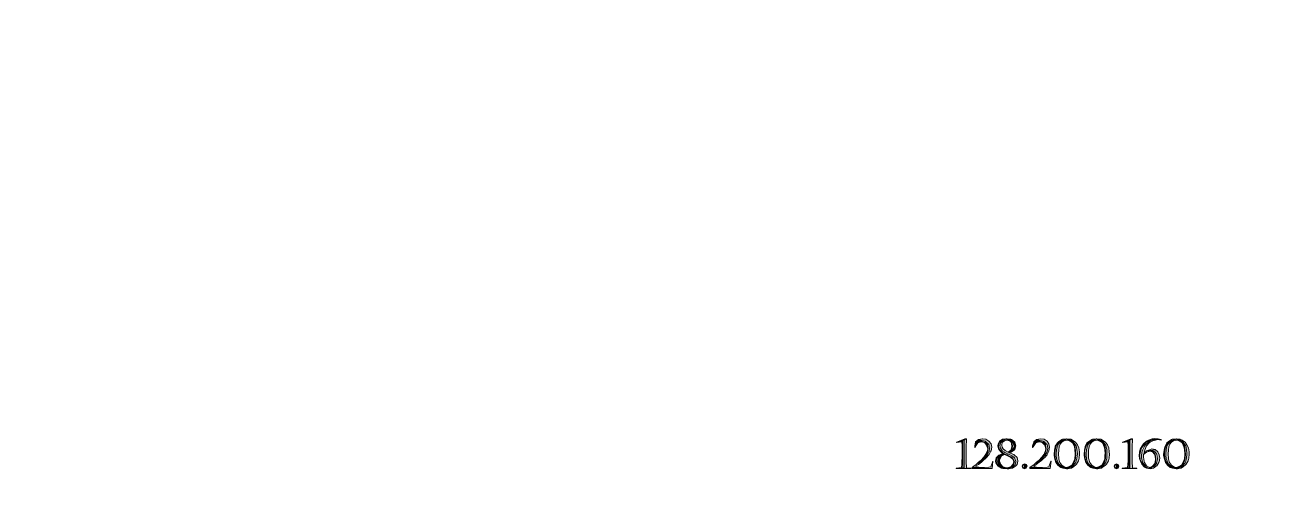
# Model space of a CAD drawing. Header units: inches. Extents: x -55000 to 163233, y -55008 to 54992.
# Drawn here: x 8183 to 11078, y -2018 to -901 of the extents above; entities that cross this region are included whole.
import ezdxf

# ---------------------------------------------------------------- set-up
doc = ezdxf.new("R2010")
doc.units = ezdxf.units.IN
doc.header["$MEASUREMENT"] = 0
doc.linetypes.add('ACAD_ISO07W100', pattern=[3, 0, -3])
doc.layers.get('0').update_dxf_attribs({"color": 20, "linetype": 'ACAD_ISO07W100'})
doc.layers.add('L10D0 Abs', color=4, linetype='Continuous')

msp = doc.modelspace()

# ---------------------------------------------------------------- hatches: boundary and pattern name
at = {"layer": 'L10D0 Abs', "transparency": 33554483}
h = msp.add_hatch(color=256, dxfattribs=at)
h.dxf.hatch_style = 1
h.paths.add_polyline_path([(10377.66171, -1865.52029), (10371.62298, -1868.10832), (10371.62298, -1932.80904), (10369.03495, -1932.80904), (10353.50678, -1933.67171), (10353.50678, -1934.53439), (10388.01383, -1934.53439), (10388.01383, -1933.67171), (10377.66171, -1932.80904), (10377.66171, -1930.22101), (10376.79904, -1920.73157), (10376.79904, -1912.10481), (10376.79904, -1899.16467), (10376.79904, -1896.57664), (10376.79904, -1887.0872), (10376.79904, -1878.46044), (10377.66171, -1872.4217)])
h = msp.add_hatch(color=256, dxfattribs=at)
h.dxf.hatch_style = 1
h.paths.add_polyline_path([(10369.03495, -1868.971), (10366.44692, -1872.4217), (10367.3096, -1881.91114), (10367.3096, -1890.5379), (10367.3096, -1902.61537), (10367.3096, -1907.79143), (10366.44692, -1917.28087), (10366.44692, -1924.18228), (10365.58424, -1931.94636), (10353.50678, -1933.67171), (10369.03495, -1932.80904)], flags=17)
h = msp.add_hatch(color=256, dxfattribs=at)
h.dxf.hatch_style = 1
h.paths.add_polyline_path([(10377.66171, -1865.52029), (10373.34833, -1865.52029), (10354.36945, -1873.28438), (10354.36945, -1874.14706), (10366.44692, -1872.4217), (10369.03495, -1868.971), (10371.62298, -1868.10832)], flags=17)
h = msp.add_hatch(color=256, dxfattribs=at)
h.dxf.hatch_style = 1
h.paths.add_polyline_path([(10411.30608, -1870.69635), (10411.30608, -1872.4217), (10419.07017, -1874.14706), (10424.24623, -1880.18579), (10426.83425, -1888.81255), (10425.97158, -1892.26326), (10422.52087, -1900.89002), (10417.34482, -1907.79143), (10411.30608, -1914.69284), (10405.26735, -1919.86889), (10400.09129, -1925.04495), (10394.91524, -1928.49566), (10390.60185, -1931.94636), (10419.07017, -1931.94636), (10411.30608, -1931.94636), (10406.13003, -1931.08369), (10401.81664, -1930.22101), (10398.36594, -1929.35833), (10405.26735, -1925.04495), (10406.13003, -1921.59425), (10405.26735, -1921.59425), (10412.16876, -1915.55551), (10418.20749, -1909.51678), (10420.79552, -1906.06608), (10425.97158, -1898.30199), (10425.97158, -1896.57664), (10427.69693, -1888.81255), (10427.69693, -1887.94988), (10425.97158, -1879.32311), (10419.93284, -1873.28438)])
h = msp.add_hatch(color=256, dxfattribs=at)
h.dxf.hatch_style = 1
h.paths.add_polyline_path([(10405.26735, -1867.24565), (10398.36594, -1872.4217), (10398.36594, -1873.28438), (10396.64059, -1881.91114), (10398.36594, -1878.46044), (10399.22862, -1876.73509), (10405.26735, -1870.69635), (10413.03143, -1868.971)])
h = msp.add_hatch(color=256, dxfattribs=at)
h.dxf.hatch_style = 1
h.paths.add_polyline_path([(10411.30608, -1870.69635), (10403.542, -1873.28438), (10398.36594, -1878.46044), (10396.64059, -1881.91114), (10396.64059, -1883.63649), (10396.64059, -1885.36185), (10397.50326, -1885.36185), (10397.50326, -1883.63649), (10401.81664, -1876.73509), (10403.542, -1875.00973), (10411.30608, -1872.4217)], flags=17)
h = msp.add_hatch(color=256, dxfattribs=at)
h.dxf.hatch_style = 1
h.paths.add_polyline_path([(10414.75679, -1865.52029), (10413.89411, -1865.52029), (10405.26735, -1867.24565), (10413.03143, -1868.971), (10421.6582, -1870.69635), (10421.6582, -1871.55903), (10428.55961, -1877.59776), (10429.42228, -1878.46044), (10431.14763, -1887.0872), (10430.28496, -1894.85129), (10429.42228, -1895.71396), (10425.1089, -1903.47805), (10424.24623, -1905.2034), (10417.34482, -1912.10481), (10413.03143, -1915.55551), (10406.13003, -1921.59425), (10405.26735, -1925.04495), (10412.16876, -1919.86889), (10415.61946, -1916.41819), (10422.52087, -1910.37946), (10423.38355, -1909.51678), (10429.42228, -1902.61537), (10430.28496, -1901.75269), (10433.73566, -1893.98861), (10434.59834, -1893.12593), (10436.32369, -1884.49917), (10434.59834, -1876.73509), (10429.42228, -1870.69635), (10422.52087, -1866.38297)])
h = msp.add_hatch(color=256, dxfattribs=at)
h.dxf.hatch_style = 1
h.paths.add_polyline_path([(10469.96806, -1865.52029), (10461.3413, -1866.38297), (10454.43989, -1870.69635), (10450.98919, -1876.73509), (10450.12651, -1882.77382), (10451.85186, -1888.81255), (10456.16524, -1894.85129), (10462.20398, -1900.02734), (10460.47863, -1900.02734), (10463.06665, -1900.89002), (10465.65468, -1901.75269), (10472.55609, -1905.2034), (10480.32018, -1908.6541), (10485.49623, -1912.96749), (10487.22159, -1919.00622), (10485.49623, -1925.04495), (10480.32018, -1930.22101), (10471.69342, -1932.80904), (10477.73215, -1932.80904), (10484.63356, -1928.49566), (10486.35891, -1927.63298), (10488.94694, -1919.00622), (10488.94694, -1918.14354), (10485.49623, -1910.37946), (10480.32018, -1906.92875), (10472.55609, -1903.47805), (10471.69342, -1902.61537), (10463.92933, -1899.16467), (10457.02792, -1893.98861), (10453.57722, -1888.81255), (10451.85186, -1882.77382), (10451.85186, -1881.91114), (10454.43989, -1873.28438), (10461.3413, -1868.10832), (10469.10539, -1866.38297)])
h = msp.add_hatch(color=256, dxfattribs=at)
h.dxf.hatch_style = 1
h.paths.add_polyline_path([(10469.10539, -1866.38297), (10461.3413, -1869.83368), (10456.16524, -1875.00973), (10455.30257, -1881.91114), (10456.16524, -1887.0872), (10460.47863, -1893.12593), (10465.65468, -1896.57664), (10466.51736, -1897.43931), (10474.28144, -1900.89002), (10475.14412, -1900.89002), (10482.90821, -1905.2034), (10488.08426, -1908.6541), (10488.94694, -1909.51678), (10492.39764, -1918.14354), (10490.67229, -1925.04495), (10484.63356, -1931.08369), (10483.77088, -1931.94636), (10475.14412, -1933.67171), (10466.51736, -1933.67171), (10462.20398, -1934.53439), (10471.69342, -1935.39707), (10476.0068, -1935.39707), (10484.63356, -1933.67171), (10491.53497, -1929.35833), (10494.98567, -1925.04495), (10496.71103, -1917.28087), (10496.71103, -1916.41819), (10494.98567, -1908.6541), (10488.08426, -1902.61537), (10487.22159, -1901.75269), (10477.73215, -1898.30199), (10477.73215, -1897.43931), (10476.0068, -1897.43931), (10476.0068, -1896.57664), (10474.28144, -1896.57664), (10467.38003, -1892.26326), (10463.06665, -1888.81255), (10460.47863, -1884.49917), (10459.61595, -1880.18579), (10460.47863, -1874.14706), (10465.65468, -1869.83368), (10471.69342, -1868.10832), (10473.41877, -1867.24565), (10473.41877, -1866.38297)])
h = msp.add_hatch(color=256, dxfattribs=at)
h.dxf.hatch_style = 1
h.paths.add_polyline_path([(10471.69342, -1865.52029), (10469.96806, -1865.52029), (10469.10539, -1866.38297), (10473.41877, -1866.38297), (10476.86947, -1867.24565), (10483.77088, -1871.55903), (10485.49623, -1874.14706), (10488.08426, -1882.77382), (10487.22159, -1885.36185), (10483.77088, -1892.26326), (10476.0068, -1897.43931), (10477.73215, -1897.43931), (10481.18285, -1896.57664), (10488.08426, -1891.40058), (10489.80962, -1890.5379), (10492.39764, -1881.91114), (10489.80962, -1873.28438), (10488.94694, -1872.4217), (10482.04553, -1867.24565), (10480.32018, -1866.38297)])
h = msp.add_hatch(color=256, dxfattribs=at)
h.dxf.hatch_style = 1
h.paths.add_polyline_path([(10473.41877, -1867.24565), (10471.69342, -1868.10832), (10472.55609, -1868.10832), (10479.4575, -1871.55903), (10481.18285, -1873.28438), (10482.90821, -1882.77382), (10482.90821, -1883.63649), (10480.32018, -1891.40058), (10474.28144, -1896.57664), (10476.0068, -1896.57664), (10481.18285, -1893.12593), (10483.77088, -1887.94988), (10484.63356, -1882.77382), (10484.63356, -1881.04847), (10482.04553, -1872.4217), (10481.18285, -1871.55903)], flags=17)
h = msp.add_hatch(color=256, dxfattribs=at)
h.dxf.hatch_style = 1
h.paths.add_polyline_path([(10546.74624, -1870.69635), (10546.74624, -1872.4217), (10553.64765, -1874.14706), (10559.68639, -1880.18579), (10562.27442, -1888.81255), (10561.41174, -1892.26326), (10557.96103, -1900.89002), (10552.78498, -1907.79143), (10546.74624, -1914.69284), (10540.70751, -1919.86889), (10534.66878, -1925.04495), (10530.3554, -1928.49566), (10525.17934, -1931.94636), (10554.51033, -1931.94636), (10546.74624, -1931.94636), (10540.70751, -1931.08369), (10536.39413, -1930.22101), (10533.8061, -1929.35833), (10539.84483, -1925.04495), (10541.57019, -1921.59425), (10540.70751, -1921.59425), (10547.60892, -1915.55551), (10553.64765, -1909.51678), (10556.23568, -1906.06608), (10560.54906, -1898.30199), (10561.41174, -1896.57664), (10563.13709, -1888.81255), (10563.13709, -1887.94988), (10561.41174, -1879.32311), (10555.37301, -1873.28438)])
h = msp.add_hatch(color=256, dxfattribs=at)
h.dxf.hatch_style = 1
h.paths.add_polyline_path([(10540.70751, -1867.24565), (10533.8061, -1872.4217), (10533.8061, -1873.28438), (10531.21807, -1881.91114), (10533.8061, -1878.46044), (10534.66878, -1876.73509), (10539.84483, -1870.69635), (10548.4716, -1868.971)])
h = msp.add_hatch(color=256, dxfattribs=at)
h.dxf.hatch_style = 1
h.paths.add_polyline_path([(10546.74624, -1870.69635), (10538.98216, -1873.28438), (10533.8061, -1878.46044), (10531.21807, -1881.91114), (10531.21807, -1883.63649), (10531.21807, -1885.36185), (10532.08075, -1885.36185), (10532.94342, -1883.63649), (10537.25681, -1876.73509), (10538.98216, -1875.00973), (10546.74624, -1872.4217)], flags=17)
h = msp.add_hatch(color=256, dxfattribs=at)
h.dxf.hatch_style = 1
h.paths.add_polyline_path([(10549.33427, -1865.52029), (10540.70751, -1867.24565), (10548.4716, -1868.971), (10556.23568, -1870.69635), (10557.09836, -1871.55903), (10563.99977, -1877.59776), (10564.86244, -1878.46044), (10566.5878, -1887.0872), (10564.86244, -1894.85129), (10564.86244, -1895.71396), (10560.54906, -1903.47805), (10558.82371, -1905.2034), (10552.78498, -1912.10481), (10548.4716, -1915.55551), (10541.57019, -1921.59425), (10539.84483, -1925.04495), (10546.74624, -1919.86889), (10551.05962, -1916.41819), (10557.09836, -1910.37946), (10558.82371, -1909.51678), (10564.86244, -1902.61537), (10564.86244, -1901.75269), (10569.17582, -1893.98861), (10569.17582, -1893.12593), (10570.90118, -1884.49917), (10569.17582, -1876.73509), (10564.86244, -1870.69635), (10557.96103, -1866.38297)])
h = msp.add_hatch(color=256, dxfattribs=at)
h.dxf.hatch_style = 1
h.paths.add_polyline_path([(10610.58428, -1865.52029), (10601.09484, -1866.38297), (10599.36949, -1867.24565), (10591.60541, -1872.4217), (10589.01738, -1875.00973), (10583.84132, -1882.77382), (10583.84132, -1883.63649), (10582.11597, -1891.40058), (10581.25329, -1900.89002), (10581.25329, -1904.34072), (10582.97864, -1912.96749), (10585.56667, -1920.73157), (10589.88005, -1926.7703), (10596.78146, -1931.94636), (10601.95752, -1933.67171), (10610.58428, -1935.39707), (10613.17231, -1935.39707), (10608.85893, -1934.53439), (10602.8202, -1932.80904), (10595.05611, -1929.35833), (10590.74273, -1925.04495), (10586.42935, -1917.28087), (10583.84132, -1910.37946), (10582.97864, -1900.89002), (10583.84132, -1891.40058), (10585.56667, -1883.63649), (10587.29202, -1880.18579), (10592.46808, -1873.28438), (10593.33076, -1872.4217), (10601.09484, -1868.10832), (10608.85893, -1866.38297)])
h = msp.add_hatch(color=256, dxfattribs=at)
h.dxf.hatch_style = 1
h.paths.add_polyline_path([(10611.44696, -1865.52029), (10610.58428, -1865.52029), (10608.85893, -1866.38297), (10608.85893, -1867.24565), (10607.13358, -1867.24565), (10599.36949, -1870.69635), (10592.46808, -1875.87241), (10589.01738, -1881.91114), (10587.29202, -1890.5379), (10586.42935, -1900.89002), (10586.42935, -1903.47805), (10587.29202, -1912.10481), (10588.1547, -1913.83016), (10591.60541, -1922.45692), (10591.60541, -1923.3196), (10598.50682, -1929.35833), (10600.23217, -1930.22101), (10608.85893, -1933.67171), (10608.85893, -1934.53439), (10613.17231, -1933.67171), (10613.17231, -1932.80904), (10616.62301, -1931.94636), (10610.58428, -1931.94636), (10607.13358, -1931.94636), (10599.36949, -1926.7703), (10595.05611, -1920.73157), (10592.46808, -1912.96749), (10592.46808, -1910.37946), (10591.60541, -1900.89002), (10591.60541, -1900.02734), (10592.46808, -1891.40058), (10593.33076, -1883.63649), (10595.91879, -1877.59776), (10599.36949, -1873.28438), (10602.8202, -1870.69635), (10610.58428, -1868.10832), (10613.17231, -1867.24565), (10613.17231, -1866.38297), (10620.07372, -1866.38297)])
h = msp.add_hatch(color=256, dxfattribs=at)
h.dxf.hatch_style = 1
h.paths.add_polyline_path([(10620.07372, -1866.38297), (10613.17231, -1866.38297), (10616.62301, -1867.24565), (10624.3871, -1870.69635), (10626.97513, -1873.28438), (10632.15119, -1881.04847), (10633.01386, -1881.91114), (10634.73921, -1890.5379), (10635.60189, -1900.02734), (10635.60189, -1900.89002), (10634.73921, -1909.51678), (10634.73921, -1910.37946), (10632.15119, -1919.86889), (10631.28851, -1921.59425), (10625.24978, -1928.49566), (10621.79907, -1931.08369), (10613.17231, -1933.67171), (10608.85893, -1934.53439), (10613.17231, -1935.39707), (10621.79907, -1933.67171), (10624.3871, -1931.94636), (10631.28851, -1926.7703), (10633.87654, -1924.18228), (10638.18992, -1916.41819), (10639.91527, -1910.37946), (10640.77795, -1900.89002), (10640.77795, -1895.71396), (10639.0526, -1886.22452), (10635.60189, -1879.32311), (10631.28851, -1873.28438), (10624.3871, -1868.10832)])
h = msp.add_hatch(color=256, dxfattribs=at)
h.dxf.hatch_style = 1
h.paths.add_polyline_path([(10613.17231, -1867.24565), (10610.58428, -1868.10832), (10614.89766, -1868.971), (10621.79907, -1873.28438), (10624.3871, -1875.00973), (10628.70048, -1883.63649), (10629.56316, -1890.5379), (10630.42583, -1900.02734), (10630.42583, -1902.61537), (10629.56316, -1911.24213), (10629.56316, -1912.10481), (10626.97513, -1919.86889), (10622.66175, -1926.7703), (10619.21104, -1929.35833), (10610.58428, -1931.94636), (10616.62301, -1931.94636), (10623.52442, -1927.63298), (10626.11245, -1925.04495), (10629.56316, -1917.28087), (10631.28851, -1910.37946), (10632.15119, -1900.89002), (10631.28851, -1893.98861), (10630.42583, -1885.36185), (10629.56316, -1881.04847), (10624.3871, -1874.14706), (10621.79907, -1870.69635)], flags=17)
h = msp.add_hatch(color=256, dxfattribs=at)
h.dxf.hatch_style = 1
h.paths.add_polyline_path([(10679.59838, -1865.52029), (10670.97161, -1866.38297), (10669.24626, -1867.24565), (10661.48218, -1872.4217), (10658.03147, -1875.00973), (10653.71809, -1882.77382), (10653.71809, -1883.63649), (10651.99274, -1891.40058), (10651.13006, -1900.89002), (10651.13006, -1904.34072), (10652.85541, -1912.96749), (10655.44344, -1920.73157), (10659.75682, -1926.7703), (10666.65823, -1931.94636), (10671.83429, -1933.67171), (10680.46105, -1935.39707), (10683.04908, -1935.39707), (10678.7357, -1934.53439), (10672.69697, -1932.80904), (10664.93288, -1929.35833), (10660.6195, -1925.04495), (10655.44344, -1917.28087), (10653.71809, -1910.37946), (10652.85541, -1900.89002), (10652.85541, -1891.40058), (10655.44344, -1883.63649), (10657.1688, -1880.18579), (10662.34485, -1873.28438), (10663.20753, -1872.4217), (10670.97161, -1868.10832), (10677.87302, -1866.38297)])
h = msp.add_hatch(color=256, dxfattribs=at)
h.dxf.hatch_style = 1
h.paths.add_polyline_path([(10681.32373, -1865.52029), (10679.59838, -1865.52029), (10677.87302, -1866.38297), (10677.87302, -1867.24565), (10677.01035, -1867.24565), (10669.24626, -1870.69635), (10662.34485, -1875.87241), (10658.89415, -1881.91114), (10657.1688, -1890.5379), (10656.30612, -1900.89002), (10656.30612, -1903.47805), (10657.1688, -1912.10481), (10657.1688, -1913.83016), (10660.6195, -1922.45692), (10661.48218, -1923.3196), (10667.52091, -1929.35833), (10670.10894, -1930.22101), (10678.7357, -1933.67171), (10678.7357, -1934.53439), (10683.04908, -1933.67171), (10683.04908, -1932.80904), (10685.63711, -1931.94636), (10680.46105, -1931.94636), (10677.01035, -1931.94636), (10669.24626, -1926.7703), (10664.93288, -1920.73157), (10662.34485, -1912.96749), (10661.48218, -1910.37946), (10661.48218, -1900.89002), (10661.48218, -1900.02734), (10661.48218, -1891.40058), (10663.20753, -1883.63649), (10665.79556, -1877.59776), (10669.24626, -1873.28438), (10672.69697, -1870.69635), (10680.46105, -1868.10832), (10683.04908, -1867.24565), (10683.04908, -1866.38297), (10689.95049, -1866.38297)])
h = msp.add_hatch(color=256, dxfattribs=at)
h.dxf.hatch_style = 1
h.paths.add_polyline_path([(10689.95049, -1866.38297), (10683.04908, -1866.38297), (10685.63711, -1867.24565), (10694.26387, -1870.69635), (10696.8519, -1873.28438), (10702.02796, -1881.04847), (10702.02796, -1881.91114), (10704.61599, -1890.5379), (10704.61599, -1900.02734), (10704.61599, -1900.89002), (10704.61599, -1909.51678), (10704.61599, -1910.37946), (10702.02796, -1919.86889), (10701.16528, -1921.59425), (10695.12655, -1928.49566), (10691.67584, -1931.08369), (10683.04908, -1933.67171), (10678.7357, -1934.53439), (10683.04908, -1935.39707), (10691.67584, -1933.67171), (10693.4012, -1931.94636), (10701.16528, -1926.7703), (10703.75331, -1924.18228), (10708.06669, -1916.41819), (10709.79204, -1910.37946), (10710.65472, -1900.89002), (10709.79204, -1895.71396), (10708.92937, -1886.22452), (10705.47866, -1879.32311), (10701.16528, -1873.28438), (10694.26387, -1868.10832)])
h = msp.add_hatch(color=256, dxfattribs=at)
h.dxf.hatch_style = 1
h.paths.add_polyline_path([(10683.04908, -1867.24565), (10680.46105, -1868.10832), (10683.91176, -1868.971), (10691.67584, -1873.28438), (10694.26387, -1875.00973), (10697.71458, -1883.63649), (10699.43993, -1890.5379), (10700.30261, -1900.02734), (10699.43993, -1902.61537), (10699.43993, -1911.24213), (10699.43993, -1912.10481), (10696.8519, -1919.86889), (10692.53852, -1926.7703), (10689.08781, -1929.35833), (10680.46105, -1931.94636), (10685.63711, -1931.94636), (10693.4012, -1927.63298), (10695.12655, -1925.04495), (10699.43993, -1917.28087), (10701.16528, -1910.37946), (10701.16528, -1900.89002), (10701.16528, -1893.98861), (10700.30261, -1885.36185), (10698.57725, -1881.04847), (10694.26387, -1874.14706), (10690.81317, -1870.69635)], flags=17)
h = msp.add_hatch(color=256, dxfattribs=at)
h.dxf.hatch_style = 1
h.paths.add_polyline_path([(10764.14064, -1865.52029), (10758.10191, -1868.10832), (10758.10191, -1932.80904), (10755.51388, -1932.80904), (10739.98571, -1933.67171), (10739.98571, -1934.53439), (10774.49276, -1934.53439), (10774.49276, -1933.67171), (10764.14064, -1932.80904), (10764.14064, -1930.22101), (10763.27797, -1920.73157), (10763.27797, -1912.10481), (10763.27797, -1899.16467), (10763.27797, -1896.57664), (10763.27797, -1887.0872), (10763.27797, -1878.46044), (10764.14064, -1872.4217)])
h = msp.add_hatch(color=256, dxfattribs=at)
h.dxf.hatch_style = 1
h.paths.add_polyline_path([(10755.51388, -1868.971), (10752.92585, -1872.4217), (10753.78853, -1881.91114), (10753.78853, -1890.5379), (10753.78853, -1902.61537), (10753.78853, -1907.79143), (10753.78853, -1917.28087), (10752.92585, -1924.18228), (10752.06318, -1931.94636), (10739.98571, -1933.67171), (10755.51388, -1932.80904)], flags=17)
h = msp.add_hatch(color=256, dxfattribs=at)
h.dxf.hatch_style = 1
h.paths.add_polyline_path([(10764.14064, -1865.52029), (10759.82726, -1865.52029), (10740.84839, -1873.28438), (10740.84839, -1874.14706), (10752.92585, -1872.4217), (10755.51388, -1868.971), (10758.10191, -1868.10832)], flags=17)
h = msp.add_hatch(color=256, dxfattribs=at)
h.dxf.hatch_style = 1
h.paths.add_polyline_path([(10808.9998, -1888.81255), (10807.27445, -1889.67523), (10798.64769, -1892.26326), (10796.92234, -1893.12593), (10790.8836, -1900.02734), (10790.02093, -1901.75269), (10796.92234, -1896.57664), (10804.68642, -1893.98861), (10799.51037, -1893.98861), (10802.96107, -1892.26326), (10807.27445, -1892.26326), (10816.76389, -1890.5379)], flags=16)
h.paths.add_polyline_path([(10804.68642, -1893.12593), (10799.51037, -1893.98861), (10804.68642, -1893.98861), (10810.72516, -1895.71396), (10815.03854, -1900.89002), (10815.90121, -1902.61537), (10817.62657, -1911.24213), (10817.62657, -1913.83016), (10815.90121, -1922.45692), (10810.72516, -1929.35833), (10804.68642, -1931.94636), (10807.27445, -1932.80904), (10812.45051, -1929.35833), (10816.76389, -1922.45692), (10817.62657, -1920.73157), (10818.48924, -1912.10481), (10818.48924, -1910.37946), (10816.76389, -1901.75269), (10812.45051, -1894.85129)], flags=16)
h.paths.add_polyline_path([(10815.90121, -1864.65762), (10809.86248, -1865.52029), (10801.23572, -1868.10832), (10796.92234, -1870.69635), (10790.02093, -1876.73509), (10786.57022, -1881.91114), (10782.25684, -1889.67523), (10780.53149, -1896.57664), (10779.66881, -1905.2034), (10780.53149, -1911.24213), (10783.11952, -1919.86889), (10785.70755, -1924.18228), (10791.74628, -1931.08369), (10796.92234, -1933.67171), (10805.5491, -1935.39707), (10802.0984, -1933.67171), (10799.51037, -1933.67171), (10791.74628, -1929.35833), (10789.15825, -1926.7703), (10783.9822, -1919.00622), (10782.25684, -1913.83016), (10781.39417, -1904.34072), (10782.25684, -1898.30199), (10783.9822, -1889.67523), (10786.57022, -1884.49917), (10791.74628, -1877.59776), (10796.05966, -1873.28438), (10803.82375, -1868.971), (10808.13713, -1867.24565), (10816.76389, -1865.52029), (10823.6653, -1865.52029)])
h = msp.add_hatch(color=256, dxfattribs=at)
h.dxf.hatch_style = 1
h.paths.add_polyline_path([(10808.9998, -1888.81255), (10807.27445, -1889.67523), (10798.64769, -1892.26326), (10796.92234, -1893.12593), (10790.8836, -1900.02734), (10790.02093, -1901.75269), (10796.92234, -1896.57664), (10804.68642, -1893.98861), (10799.51037, -1893.98861), (10802.96107, -1892.26326), (10807.27445, -1892.26326), (10816.76389, -1890.5379)], flags=16)
h.paths.add_polyline_path([(10813.31319, -1867.24565), (10804.68642, -1870.69635), (10800.37304, -1873.28438), (10794.33431, -1879.32311), (10791.74628, -1882.77382), (10787.4329, -1891.40058), (10785.70755, -1896.57664), (10784.84487, -1905.2034), (10784.84487, -1910.37946), (10787.4329, -1919.00622), (10788.29558, -1921.59425), (10793.47163, -1928.49566), (10794.33431, -1930.22101), (10802.0984, -1933.67171), (10807.27445, -1932.80904), (10804.68642, -1931.94636), (10797.78501, -1929.35833), (10796.92234, -1928.49566), (10791.74628, -1920.73157), (10790.8836, -1917.28087), (10790.02093, -1907.79143), (10790.02093, -1901.75269), (10790.8836, -1900.02734), (10791.74628, -1893.98861), (10795.19699, -1885.36185), (10796.92234, -1881.91114), (10802.96107, -1875.00973), (10805.5491, -1873.28438), (10813.31319, -1868.971), (10814.17586, -1868.971), (10822.80262, -1867.24565)], flags=17)
h.paths.add_polyline_path([(10804.68642, -1893.12593), (10799.51037, -1893.98861), (10804.68642, -1893.98861), (10810.72516, -1895.71396), (10815.03854, -1900.89002), (10815.90121, -1902.61537), (10817.62657, -1911.24213), (10817.62657, -1913.83016), (10815.90121, -1922.45692), (10810.72516, -1929.35833), (10804.68642, -1931.94636), (10807.27445, -1932.80904), (10812.45051, -1929.35833), (10816.76389, -1922.45692), (10817.62657, -1920.73157), (10818.48924, -1912.10481), (10818.48924, -1910.37946), (10816.76389, -1901.75269), (10812.45051, -1894.85129)], flags=16)
h = msp.add_hatch(color=256, dxfattribs=at)
h.dxf.hatch_style = 1
h.paths.add_polyline_path([(10823.6653, -1865.52029), (10816.76389, -1865.52029), (10816.76389, -1866.38297), (10813.31319, -1867.24565), (10822.80262, -1867.24565), (10830.56671, -1868.10832), (10830.56671, -1867.24565)])
h = msp.add_hatch(color=256, dxfattribs=at)
h.dxf.hatch_style = 1
h.paths.add_polyline_path([(10865.93643, -1865.52029), (10856.44699, -1866.38297), (10854.72164, -1867.24565), (10846.95756, -1872.4217), (10844.36953, -1875.00973), (10840.05615, -1882.77382), (10839.19347, -1883.63649), (10837.46812, -1891.40058), (10836.60544, -1900.89002), (10836.60544, -1904.34072), (10838.33079, -1912.96749), (10840.91882, -1920.73157), (10845.2322, -1926.7703), (10852.13361, -1931.94636), (10857.30967, -1933.67171), (10865.93643, -1935.39707), (10868.52446, -1935.39707), (10864.21108, -1934.53439), (10858.17235, -1932.80904), (10850.40826, -1929.35833), (10846.09488, -1925.04495), (10841.7815, -1917.28087), (10839.19347, -1910.37946), (10838.33079, -1900.89002), (10839.19347, -1891.40058), (10840.91882, -1883.63649), (10842.64418, -1880.18579), (10847.82023, -1873.28438), (10848.68291, -1872.4217), (10856.44699, -1868.10832), (10864.21108, -1866.38297)])
h = msp.add_hatch(color=256, dxfattribs=at)
h.dxf.hatch_style = 1
h.paths.add_polyline_path([(10866.79911, -1865.52029), (10865.93643, -1865.52029), (10864.21108, -1866.38297), (10864.21108, -1867.24565), (10862.48573, -1867.24565), (10854.72164, -1870.69635), (10847.82023, -1875.87241), (10844.36953, -1881.91114), (10842.64418, -1890.5379), (10841.7815, -1900.89002), (10841.7815, -1903.47805), (10842.64418, -1912.10481), (10843.50685, -1913.83016), (10846.95756, -1922.45692), (10846.95756, -1923.3196), (10853.85897, -1929.35833), (10855.58432, -1930.22101), (10864.21108, -1933.67171), (10864.21108, -1934.53439), (10868.52446, -1933.67171), (10868.52446, -1932.80904), (10871.97517, -1931.94636), (10865.93643, -1931.94636), (10862.48573, -1931.94636), (10854.72164, -1926.7703), (10850.40826, -1920.73157), (10847.82023, -1912.96749), (10847.82023, -1910.37946), (10846.95756, -1900.89002), (10846.95756, -1900.02734), (10847.82023, -1891.40058), (10848.68291, -1883.63649), (10851.27094, -1877.59776), (10854.72164, -1873.28438), (10858.17235, -1870.69635), (10865.93643, -1868.10832), (10868.52446, -1867.24565), (10868.52446, -1866.38297), (10875.42587, -1866.38297)])
h = msp.add_hatch(color=256, dxfattribs=at)
h.dxf.hatch_style = 1
h.paths.add_polyline_path([(10875.42587, -1866.38297), (10868.52446, -1866.38297), (10871.97517, -1867.24565), (10879.73925, -1870.69635), (10882.32728, -1873.28438), (10887.50334, -1881.04847), (10888.36601, -1881.91114), (10890.09137, -1890.5379), (10890.95404, -1900.02734), (10890.95404, -1900.89002), (10890.09137, -1909.51678), (10890.09137, -1910.37946), (10887.50334, -1919.86889), (10886.64066, -1921.59425), (10880.60193, -1928.49566), (10877.15122, -1931.08369), (10868.52446, -1933.67171), (10864.21108, -1934.53439), (10868.52446, -1935.39707), (10877.15122, -1933.67171), (10879.73925, -1931.94636), (10886.64066, -1926.7703), (10889.22869, -1924.18228), (10893.54207, -1916.41819), (10895.26742, -1910.37946), (10896.1301, -1900.89002), (10896.1301, -1895.71396), (10894.40475, -1886.22452), (10890.95404, -1879.32311), (10886.64066, -1873.28438), (10879.73925, -1868.10832)])
h = msp.add_hatch(color=256, dxfattribs=at)
h.dxf.hatch_style = 1
h.paths.add_polyline_path([(10868.52446, -1867.24565), (10865.93643, -1868.10832), (10870.24981, -1868.971), (10877.15122, -1873.28438), (10879.73925, -1875.00973), (10884.05263, -1883.63649), (10884.91531, -1890.5379), (10885.77799, -1900.02734), (10885.77799, -1902.61537), (10884.91531, -1911.24213), (10884.91531, -1912.10481), (10882.32728, -1919.86889), (10878.0139, -1926.7703), (10874.56319, -1929.35833), (10865.93643, -1931.94636), (10871.97517, -1931.94636), (10878.87658, -1927.63298), (10881.4646, -1925.04495), (10884.91531, -1917.28087), (10886.64066, -1910.37946), (10887.50334, -1900.89002), (10886.64066, -1893.98861), (10885.77799, -1885.36185), (10884.91531, -1881.04847), (10879.73925, -1874.14706), (10877.15122, -1870.69635)], flags=17)
h = msp.add_hatch(color=256, dxfattribs=at)
h.dxf.hatch_style = 1
h.paths.add_polyline_path([(10460.47863, -1900.02734), (10452.71454, -1903.47805), (10446.67581, -1909.51678), (10444.95045, -1917.28087), (10445.81313, -1921.59425), (10450.12651, -1928.49566), (10450.98919, -1929.35833), (10458.75327, -1933.67171), (10462.20398, -1934.53439), (10466.51736, -1933.67171), (10464.79201, -1933.67171), (10456.16524, -1931.08369), (10455.30257, -1931.08369), (10449.26383, -1925.04495), (10446.67581, -1917.28087), (10448.40116, -1909.51678), (10454.43989, -1903.47805), (10463.06665, -1900.89002)])
h = msp.add_hatch(color=256, dxfattribs=at)
h.dxf.hatch_style = 1
h.paths.add_polyline_path([(10463.06665, -1900.89002), (10459.61595, -1901.75269), (10452.71454, -1907.79143), (10451.85186, -1908.6541), (10449.26383, -1917.28087), (10451.85186, -1924.18228), (10457.02792, -1930.22101), (10457.8906, -1931.08369), (10466.51736, -1933.67171), (10475.14412, -1933.67171), (10477.73215, -1932.80904), (10471.69342, -1932.80904), (10470.83074, -1932.80904), (10462.20398, -1930.22101), (10457.02792, -1925.04495), (10454.43989, -1917.28087), (10454.43989, -1914.69284), (10457.8906, -1906.92875), (10457.8906, -1906.06608), (10465.65468, -1901.75269)])
h = msp.add_hatch(color=256, dxfattribs=at)
h.dxf.hatch_style = 1
h.paths.add_polyline_path([(10816.76389, -1890.5379), (10807.27445, -1892.26326), (10815.03854, -1893.98861), (10820.21459, -1900.02734), (10821.07727, -1901.75269), (10821.93995, -1911.24213), (10821.93995, -1912.96749), (10820.21459, -1921.59425), (10820.21459, -1922.45692), (10815.03854, -1929.35833), (10807.27445, -1932.80904), (10802.0984, -1933.67171), (10805.5491, -1935.39707), (10813.31319, -1933.67171), (10820.21459, -1928.49566), (10821.07727, -1928.49566), (10825.39065, -1920.73157), (10826.25333, -1919.00622), (10827.97868, -1910.37946), (10826.25333, -1902.61537), (10822.80262, -1895.71396)])
h.paths.add_polyline_path([(10808.9998, -1888.81255), (10807.27445, -1889.67523), (10798.64769, -1892.26326), (10796.92234, -1893.12593), (10790.8836, -1900.02734), (10790.02093, -1901.75269), (10796.92234, -1896.57664), (10804.68642, -1893.98861), (10799.51037, -1893.98861), (10802.96107, -1892.26326), (10807.27445, -1892.26326), (10816.76389, -1890.5379)], flags=16)
h.paths.add_polyline_path([(10804.68642, -1893.12593), (10799.51037, -1893.98861), (10804.68642, -1893.98861), (10810.72516, -1895.71396), (10815.03854, -1900.89002), (10815.90121, -1902.61537), (10817.62657, -1911.24213), (10817.62657, -1913.83016), (10815.90121, -1922.45692), (10810.72516, -1929.35833), (10804.68642, -1931.94636), (10807.27445, -1932.80904), (10812.45051, -1929.35833), (10816.76389, -1922.45692), (10817.62657, -1920.73157), (10818.48924, -1912.10481), (10818.48924, -1910.37946), (10816.76389, -1901.75269), (10812.45051, -1894.85129)], flags=16)
h = msp.add_hatch(color=256, dxfattribs=at)
h.dxf.hatch_style = 1
h.paths.add_polyline_path([(10438.91172, -1917.28087), (10433.73566, -1930.22101), (10429.42228, -1931.08369), (10419.07017, -1931.94636), (10390.60185, -1931.94636), (10390.60185, -1934.53439), (10437.18637, -1934.53439)])
h = msp.add_hatch(color=256, dxfattribs=at)
h.dxf.hatch_style = 1
h.paths.add_polyline_path([(10513.10187, -1923.3196), (10508.78849, -1925.04495), (10507.06314, -1929.35833), (10508.78849, -1933.67171), (10512.2392, -1935.39707), (10512.2392, -1933.67171), (10509.65117, -1931.94636), (10508.78849, -1929.35833), (10509.65117, -1926.7703), (10512.2392, -1925.04495)])
h = msp.add_hatch(color=256, dxfattribs=at)
h.dxf.hatch_style = 1
h.paths.add_polyline_path([(10513.10187, -1923.3196), (10512.2392, -1925.04495), (10512.2392, -1933.67171), (10512.2392, -1935.39707), (10516.55258, -1933.67171), (10518.27793, -1929.35833), (10516.55258, -1925.04495)])
h = msp.add_hatch(color=256, dxfattribs=at)
h.dxf.hatch_style = 1
h.paths.add_polyline_path([(10574.35188, -1917.28087), (10573.48921, -1917.28087), (10569.17582, -1930.22101), (10564.86244, -1931.08369), (10554.51033, -1931.94636), (10525.17934, -1931.94636), (10525.17934, -1934.53439), (10572.62653, -1934.53439)])
h = msp.add_hatch(color=256, dxfattribs=at)
h.dxf.hatch_style = 1
h.paths.add_polyline_path([(10727.04557, -1923.3196), (10722.73219, -1925.04495), (10721.00683, -1929.35833), (10722.73219, -1933.67171), (10727.04557, -1935.39707), (10727.04557, -1933.67171), (10723.59486, -1931.94636), (10722.73219, -1929.35833), (10723.59486, -1926.7703), (10727.04557, -1925.04495)])
h = msp.add_hatch(color=256, dxfattribs=at)
h.dxf.hatch_style = 1
h.paths.add_polyline_path([(10727.04557, -1923.3196), (10727.04557, -1925.04495), (10727.04557, -1933.67171), (10727.04557, -1935.39707), (10730.49627, -1933.67171), (10732.22162, -1929.35833), (10730.49627, -1925.04495)])

# ---------------------------------------------------------------- linework, layer by layer
msp.add_circle((-19.81589, 126.61364), 50874.56217)
at = {"layer": 'L10D0 Abs', "color": 4, "lineweight": 0}
for points in [[(10377.66171, -1865.52029), (10371.62298, -1868.10832), (10371.62298, -1932.80904), (10369.03495, -1932.80904), (10353.50678, -1933.67171), (10353.50678, -1934.53439), (10388.01383, -1934.53439), (10388.01383, -1933.67171), (10377.66171, -1932.80904), (10377.66171, -1930.22101), (10376.79904, -1920.73157), (10376.79904, -1912.10481), (10376.79904, -1899.16467), (10376.79904, -1896.57664), (10376.79904, -1887.0872), (10376.79904, -1878.46044), (10377.66171, -1872.4217)], [(10369.03495, -1868.971), (10366.44692, -1872.4217), (10366.44692, -1872.4217), (10367.3096, -1881.91114), (10367.3096, -1881.91114), (10367.3096, -1890.5379), (10367.3096, -1902.61537), (10367.3096, -1907.79143), (10366.44692, -1917.28087), (10366.44692, -1924.18228), (10365.58424, -1931.94636), (10353.50678, -1933.67171), (10369.03495, -1932.80904)], [(10377.66171, -1865.52029), (10373.34833, -1865.52029), (10354.36945, -1873.28438), (10354.36945, -1874.14706), (10366.44692, -1872.4217), (10369.03495, -1868.971), (10371.62298, -1868.10832)], [(10411.30608, -1870.69635), (10411.30608, -1872.4217), (10419.07017, -1874.14706), (10424.24623, -1880.18579), (10426.83425, -1888.81255), (10425.97158, -1892.26326), (10422.52087, -1900.89002), (10417.34482, -1907.79143), (10411.30608, -1914.69284), (10405.26735, -1919.86889), (10400.09129, -1925.04495), (10394.91524, -1928.49566), (10390.60185, -1931.94636), (10419.07017, -1931.94636), (10411.30608, -1931.94636), (10406.13003, -1931.08369), (10401.81664, -1930.22101), (10398.36594, -1929.35833), (10405.26735, -1925.04495), (10406.13003, -1921.59425), (10405.26735, -1921.59425), (10412.16876, -1915.55551), (10418.20749, -1909.51678), (10420.79552, -1906.06608), (10425.97158, -1898.30199), (10425.97158, -1896.57664), (10427.69693, -1888.81255), (10427.69693, -1887.94988), (10425.97158, -1879.32311), (10419.93284, -1873.28438)], [(10405.26735, -1867.24565), (10398.36594, -1872.4217), (10398.36594, -1873.28438), (10396.64059, -1881.91114), (10398.36594, -1878.46044), (10399.22862, -1876.73509), (10405.26735, -1870.69635), (10413.03143, -1868.971)], [(10411.30608, -1870.69635), (10403.542, -1873.28438), (10398.36594, -1878.46044), (10398.36594, -1878.46044), (10396.64059, -1881.91114), (10396.64059, -1883.63649), (10396.64059, -1885.36185), (10397.50326, -1885.36185), (10397.50326, -1883.63649), (10401.81664, -1876.73509), (10403.542, -1875.00973), (10411.30608, -1872.4217)], [(10414.75679, -1865.52029), (10413.89411, -1865.52029), (10405.26735, -1867.24565), (10413.03143, -1868.971), (10421.6582, -1870.69635), (10421.6582, -1871.55903), (10428.55961, -1877.59776), (10429.42228, -1878.46044), (10431.14763, -1887.0872), (10430.28496, -1894.85129), (10429.42228, -1895.71396), (10425.1089, -1903.47805), (10424.24623, -1905.2034), (10417.34482, -1912.10481), (10413.03143, -1915.55551), (10406.13003, -1921.59425), (10405.26735, -1925.04495), (10412.16876, -1919.86889), (10415.61946, -1916.41819), (10422.52087, -1910.37946), (10423.38355, -1909.51678), (10429.42228, -1902.61537), (10430.28496, -1901.75269), (10433.73566, -1893.98861), (10434.59834, -1893.12593), (10436.32369, -1884.49917), (10434.59834, -1876.73509), (10429.42228, -1870.69635), (10422.52087, -1866.38297)], [(10469.96806, -1865.52029), (10461.3413, -1866.38297), (10454.43989, -1870.69635), (10450.98919, -1876.73509), (10450.12651, -1882.77382), (10451.85186, -1888.81255), (10456.16524, -1894.85129), (10462.20398, -1900.02734), (10460.47863, -1900.02734), (10463.06665, -1900.89002), (10463.06665, -1900.89002), (10465.65468, -1901.75269), (10472.55609, -1905.2034), (10480.32018, -1908.6541), (10485.49623, -1912.96749), (10487.22159, -1919.00622), (10485.49623, -1925.04495), (10480.32018, -1930.22101), (10480.32018, -1930.22101), (10471.69342, -1932.80904), (10477.73215, -1932.80904), (10484.63356, -1928.49566), (10486.35891, -1927.63298), (10488.94694, -1919.00622), (10488.94694, -1918.14354), (10485.49623, -1910.37946), (10480.32018, -1906.92875), (10472.55609, -1903.47805), (10471.69342, -1902.61537), (10463.92933, -1899.16467), (10457.02792, -1893.98861), (10453.57722, -1888.81255), (10451.85186, -1882.77382), (10451.85186, -1881.91114), (10454.43989, -1873.28438), (10454.43989, -1873.28438), (10461.3413, -1868.10832), (10469.10539, -1866.38297)], [(10469.10539, -1866.38297), (10469.10539, -1866.38297), (10469.10539, -1866.38297), (10461.3413, -1869.83368), (10456.16524, -1875.00973), (10455.30257, -1881.91114), (10456.16524, -1887.0872), (10460.47863, -1893.12593), (10465.65468, -1896.57664), (10466.51736, -1897.43931), (10474.28144, -1900.89002), (10475.14412, -1900.89002), (10482.90821, -1905.2034), (10488.08426, -1908.6541), (10488.94694, -1909.51678), (10492.39764, -1918.14354), (10490.67229, -1925.04495), (10484.63356, -1931.08369), (10483.77088, -1931.94636), (10475.14412, -1933.67171), (10466.51736, -1933.67171), (10462.20398, -1934.53439), (10471.69342, -1935.39707), (10476.0068, -1935.39707), (10484.63356, -1933.67171), (10491.53497, -1929.35833), (10494.98567, -1925.04495), (10496.71103, -1917.28087), (10496.71103, -1916.41819), (10494.98567, -1908.6541), (10488.08426, -1902.61537), (10487.22159, -1901.75269), (10477.73215, -1898.30199), (10477.73215, -1897.43931), (10476.0068, -1897.43931), (10476.0068, -1896.57664), (10474.28144, -1896.57664), (10467.38003, -1892.26326), (10463.06665, -1888.81255), (10460.47863, -1884.49917), (10459.61595, -1880.18579), (10460.47863, -1874.14706), (10465.65468, -1869.83368), (10471.69342, -1868.10832), (10473.41877, -1867.24565), (10473.41877, -1866.38297)], [(10471.69342, -1865.52029), (10469.96806, -1865.52029), (10469.10539, -1866.38297), (10473.41877, -1866.38297), (10476.86947, -1867.24565), (10483.77088, -1871.55903), (10485.49623, -1874.14706), (10488.08426, -1882.77382), (10487.22159, -1885.36185), (10483.77088, -1892.26326), (10476.0068, -1897.43931), (10477.73215, -1897.43931), (10481.18285, -1896.57664), (10488.08426, -1891.40058), (10489.80962, -1890.5379), (10492.39764, -1881.91114), (10492.39764, -1881.91114), (10489.80962, -1873.28438), (10488.94694, -1872.4217), (10482.04553, -1867.24565), (10480.32018, -1866.38297)], [(10473.41877, -1867.24565), (10471.69342, -1868.10832), (10472.55609, -1868.10832), (10479.4575, -1871.55903), (10481.18285, -1873.28438), (10482.90821, -1882.77382), (10482.90821, -1883.63649), (10480.32018, -1891.40058), (10474.28144, -1896.57664), (10476.0068, -1896.57664), (10481.18285, -1893.12593), (10483.77088, -1887.94988), (10484.63356, -1882.77382), (10484.63356, -1881.04847), (10482.04553, -1872.4217), (10481.18285, -1871.55903)], [(10546.74624, -1870.69635), (10546.74624, -1872.4217), (10553.64765, -1874.14706), (10559.68639, -1880.18579), (10562.27442, -1888.81255), (10561.41174, -1892.26326), (10557.96103, -1900.89002), (10552.78498, -1907.79143), (10546.74624, -1914.69284), (10540.70751, -1919.86889), (10534.66878, -1925.04495), (10530.3554, -1928.49566), (10525.17934, -1931.94636), (10554.51033, -1931.94636), (10546.74624, -1931.94636), (10540.70751, -1931.08369), (10536.39413, -1930.22101), (10533.8061, -1929.35833), (10539.84483, -1925.04495), (10541.57019, -1921.59425), (10540.70751, -1921.59425), (10547.60892, -1915.55551), (10553.64765, -1909.51678), (10556.23568, -1906.06608), (10560.54906, -1898.30199), (10561.41174, -1896.57664), (10563.13709, -1888.81255), (10563.13709, -1887.94988), (10561.41174, -1879.32311), (10555.37301, -1873.28438)], [(10540.70751, -1867.24565), (10533.8061, -1872.4217), (10533.8061, -1873.28438), (10531.21807, -1881.91114), (10533.8061, -1878.46044), (10534.66878, -1876.73509), (10539.84483, -1870.69635), (10548.4716, -1868.971)], [(10546.74624, -1870.69635), (10538.98216, -1873.28438), (10533.8061, -1878.46044), (10533.8061, -1878.46044), (10531.21807, -1881.91114), (10531.21807, -1883.63649), (10531.21807, -1885.36185), (10532.08075, -1885.36185), (10532.94342, -1883.63649), (10537.25681, -1876.73509), (10538.98216, -1875.00973), (10546.74624, -1872.4217)], [(10549.33427, -1865.52029), (10549.33427, -1865.52029), (10540.70751, -1867.24565), (10548.4716, -1868.971), (10556.23568, -1870.69635), (10557.09836, -1871.55903), (10563.99977, -1877.59776), (10564.86244, -1878.46044), (10566.5878, -1887.0872), (10564.86244, -1894.85129), (10564.86244, -1895.71396), (10560.54906, -1903.47805), (10558.82371, -1905.2034), (10552.78498, -1912.10481), (10548.4716, -1915.55551), (10541.57019, -1921.59425), (10539.84483, -1925.04495), (10546.74624, -1919.86889), (10551.05962, -1916.41819), (10557.09836, -1910.37946), (10558.82371, -1909.51678), (10564.86244, -1902.61537), (10564.86244, -1901.75269), (10569.17582, -1893.98861), (10569.17582, -1893.12593), (10570.90118, -1884.49917), (10569.17582, -1876.73509), (10564.86244, -1870.69635), (10557.96103, -1866.38297)], [(10610.58428, -1865.52029), (10601.09484, -1866.38297), (10599.36949, -1867.24565), (10591.60541, -1872.4217), (10589.01738, -1875.00973), (10583.84132, -1882.77382), (10583.84132, -1883.63649), (10582.11597, -1891.40058), (10581.25329, -1900.89002), (10581.25329, -1904.34072), (10582.97864, -1912.96749), (10585.56667, -1920.73157), (10589.88005, -1926.7703), (10596.78146, -1931.94636), (10601.95752, -1933.67171), (10610.58428, -1935.39707), (10613.17231, -1935.39707), (10608.85893, -1934.53439), (10602.8202, -1932.80904), (10595.05611, -1929.35833), (10590.74273, -1925.04495), (10586.42935, -1917.28087), (10583.84132, -1910.37946), (10582.97864, -1900.89002), (10583.84132, -1891.40058), (10585.56667, -1883.63649), (10587.29202, -1880.18579), (10592.46808, -1873.28438), (10593.33076, -1872.4217), (10601.09484, -1868.10832), (10608.85893, -1866.38297)], [(10611.44696, -1865.52029), (10610.58428, -1865.52029), (10608.85893, -1866.38297), (10608.85893, -1867.24565), (10607.13358, -1867.24565), (10599.36949, -1870.69635), (10592.46808, -1875.87241), (10589.01738, -1881.91114), (10587.29202, -1890.5379), (10586.42935, -1900.89002), (10586.42935, -1903.47805), (10587.29202, -1912.10481), (10588.1547, -1913.83016), (10591.60541, -1922.45692), (10591.60541, -1923.3196), (10598.50682, -1929.35833), (10600.23217, -1930.22101), (10608.85893, -1933.67171), (10608.85893, -1934.53439), (10613.17231, -1933.67171), (10613.17231, -1932.80904), (10616.62301, -1931.94636), (10610.58428, -1931.94636), (10607.13358, -1931.94636), (10599.36949, -1926.7703), (10595.05611, -1920.73157), (10592.46808, -1912.96749), (10592.46808, -1910.37946), (10591.60541, -1900.89002), (10591.60541, -1900.02734), (10592.46808, -1891.40058), (10593.33076, -1883.63649), (10595.91879, -1877.59776), (10599.36949, -1873.28438), (10602.8202, -1870.69635), (10610.58428, -1868.10832), (10613.17231, -1867.24565), (10613.17231, -1866.38297), (10620.07372, -1866.38297)], [(10620.07372, -1866.38297), (10613.17231, -1866.38297), (10616.62301, -1867.24565), (10624.3871, -1870.69635), (10626.97513, -1873.28438), (10632.15119, -1881.04847), (10633.01386, -1881.91114), (10634.73921, -1890.5379), (10635.60189, -1900.02734), (10635.60189, -1900.89002), (10634.73921, -1909.51678), (10634.73921, -1910.37946), (10632.15119, -1919.86889), (10631.28851, -1921.59425), (10625.24978, -1928.49566), (10621.79907, -1931.08369), (10613.17231, -1933.67171), (10608.85893, -1934.53439), (10613.17231, -1935.39707), (10621.79907, -1933.67171), (10624.3871, -1931.94636), (10631.28851, -1926.7703), (10633.87654, -1924.18228), (10638.18992, -1916.41819), (10639.91527, -1910.37946), (10640.77795, -1900.89002), (10640.77795, -1895.71396), (10639.0526, -1886.22452), (10635.60189, -1879.32311), (10631.28851, -1873.28438), (10624.3871, -1868.10832)], [(10613.17231, -1867.24565), (10610.58428, -1868.10832), (10614.89766, -1868.971), (10621.79907, -1873.28438), (10624.3871, -1875.00973), (10628.70048, -1883.63649), (10629.56316, -1890.5379), (10630.42583, -1900.02734), (10630.42583, -1902.61537), (10629.56316, -1911.24213), (10629.56316, -1912.10481), (10626.97513, -1919.86889), (10622.66175, -1926.7703), (10619.21104, -1929.35833), (10610.58428, -1931.94636), (10616.62301, -1931.94636), (10623.52442, -1927.63298), (10626.11245, -1925.04495), (10629.56316, -1917.28087), (10631.28851, -1910.37946), (10632.15119, -1900.89002), (10631.28851, -1893.98861), (10630.42583, -1885.36185), (10629.56316, -1881.04847), (10624.3871, -1874.14706), (10621.79907, -1870.69635)], [(10679.59838, -1865.52029), (10670.97161, -1866.38297), (10669.24626, -1867.24565), (10661.48218, -1872.4217), (10658.03147, -1875.00973), (10653.71809, -1882.77382), (10653.71809, -1883.63649), (10651.99274, -1891.40058), (10651.13006, -1900.89002), (10651.13006, -1904.34072), (10652.85541, -1912.96749), (10655.44344, -1920.73157), (10659.75682, -1926.7703), (10666.65823, -1931.94636), (10671.83429, -1933.67171), (10680.46105, -1935.39707), (10683.04908, -1935.39707), (10678.7357, -1934.53439), (10672.69697, -1932.80904), (10664.93288, -1929.35833), (10660.6195, -1925.04495), (10655.44344, -1917.28087), (10653.71809, -1910.37946), (10652.85541, -1900.89002), (10652.85541, -1891.40058), (10655.44344, -1883.63649), (10657.1688, -1880.18579), (10662.34485, -1873.28438), (10663.20753, -1872.4217), (10670.97161, -1868.10832), (10677.87302, -1866.38297)], [(10681.32373, -1865.52029), (10679.59838, -1865.52029), (10677.87302, -1866.38297), (10677.87302, -1867.24565), (10677.01035, -1867.24565), (10669.24626, -1870.69635), (10662.34485, -1875.87241), (10658.89415, -1881.91114), (10657.1688, -1890.5379), (10656.30612, -1900.89002), (10656.30612, -1903.47805), (10657.1688, -1912.10481), (10657.1688, -1913.83016), (10660.6195, -1922.45692), (10661.48218, -1923.3196), (10667.52091, -1929.35833), (10670.10894, -1930.22101), (10678.7357, -1933.67171), (10678.7357, -1934.53439), (10683.04908, -1933.67171), (10683.04908, -1932.80904), (10685.63711, -1931.94636), (10680.46105, -1931.94636), (10677.01035, -1931.94636), (10669.24626, -1926.7703), (10664.93288, -1920.73157), (10662.34485, -1912.96749), (10661.48218, -1910.37946), (10661.48218, -1900.89002), (10661.48218, -1900.02734), (10661.48218, -1891.40058), (10663.20753, -1883.63649), (10665.79556, -1877.59776), (10669.24626, -1873.28438), (10672.69697, -1870.69635), (10680.46105, -1868.10832), (10683.04908, -1867.24565), (10683.04908, -1866.38297), (10689.95049, -1866.38297)], [(10689.95049, -1866.38297), (10683.04908, -1866.38297), (10685.63711, -1867.24565), (10694.26387, -1870.69635), (10696.8519, -1873.28438), (10702.02796, -1881.04847), (10702.02796, -1881.91114), (10704.61599, -1890.5379), (10704.61599, -1900.02734), (10704.61599, -1900.89002), (10704.61599, -1909.51678), (10704.61599, -1910.37946), (10702.02796, -1919.86889), (10701.16528, -1921.59425), (10695.12655, -1928.49566), (10691.67584, -1931.08369), (10683.04908, -1933.67171), (10678.7357, -1934.53439), (10683.04908, -1935.39707), (10691.67584, -1933.67171), (10693.4012, -1931.94636), (10701.16528, -1926.7703), (10703.75331, -1924.18228), (10708.06669, -1916.41819), (10709.79204, -1910.37946), (10710.65472, -1900.89002), (10709.79204, -1895.71396), (10708.92937, -1886.22452), (10705.47866, -1879.32311), (10701.16528, -1873.28438), (10694.26387, -1868.10832)], [(10683.04908, -1867.24565), (10680.46105, -1868.10832), (10683.91176, -1868.971), (10691.67584, -1873.28438), (10694.26387, -1875.00973), (10697.71458, -1883.63649), (10699.43993, -1890.5379), (10700.30261, -1900.02734), (10699.43993, -1902.61537), (10699.43993, -1911.24213), (10699.43993, -1912.10481), (10696.8519, -1919.86889), (10692.53852, -1926.7703), (10689.08781, -1929.35833), (10680.46105, -1931.94636), (10685.63711, -1931.94636), (10693.4012, -1927.63298), (10695.12655, -1925.04495), (10699.43993, -1917.28087), (10701.16528, -1910.37946), (10701.16528, -1900.89002), (10701.16528, -1893.98861), (10700.30261, -1885.36185), (10698.57725, -1881.04847), (10694.26387, -1874.14706), (10690.81317, -1870.69635)], [(10764.14064, -1865.52029), (10758.10191, -1868.10832), (10758.10191, -1932.80904), (10755.51388, -1932.80904), (10739.98571, -1933.67171), (10739.98571, -1934.53439), (10774.49276, -1934.53439), (10774.49276, -1933.67171), (10764.14064, -1932.80904), (10764.14064, -1930.22101), (10763.27797, -1920.73157), (10763.27797, -1912.10481), (10763.27797, -1899.16467), (10763.27797, -1896.57664), (10763.27797, -1887.0872), (10763.27797, -1878.46044), (10764.14064, -1872.4217)], [(10755.51388, -1868.971), (10752.92585, -1872.4217), (10752.92585, -1872.4217), (10753.78853, -1881.91114), (10753.78853, -1881.91114), (10753.78853, -1890.5379), (10753.78853, -1902.61537), (10753.78853, -1907.79143), (10753.78853, -1917.28087), (10752.92585, -1924.18228), (10752.06318, -1931.94636), (10739.98571, -1933.67171), (10755.51388, -1932.80904)], [(10764.14064, -1865.52029), (10759.82726, -1865.52029), (10740.84839, -1873.28438), (10740.84839, -1874.14706), (10752.92585, -1872.4217), (10755.51388, -1868.971), (10758.10191, -1868.10832)], [(10815.90121, -1864.65762), (10809.86248, -1865.52029), (10801.23572, -1868.10832), (10796.92234, -1870.69635), (10790.02093, -1876.73509), (10786.57022, -1881.91114), (10782.25684, -1889.67523), (10780.53149, -1896.57664), (10779.66881, -1905.2034), (10780.53149, -1911.24213), (10783.11952, -1919.86889), (10785.70755, -1924.18228), (10791.74628, -1931.08369), (10796.92234, -1933.67171), (10805.5491, -1935.39707), (10802.0984, -1933.67171), (10799.51037, -1933.67171), (10791.74628, -1929.35833), (10789.15825, -1926.7703), (10783.9822, -1919.00622), (10782.25684, -1913.83016), (10781.39417, -1904.34072), (10782.25684, -1898.30199), (10783.9822, -1889.67523), (10786.57022, -1884.49917), (10791.74628, -1877.59776), (10796.05966, -1873.28438), (10803.82375, -1868.971), (10808.13713, -1867.24565), (10816.76389, -1865.52029), (10823.6653, -1865.52029)], [(10813.31319, -1867.24565), (10804.68642, -1870.69635), (10800.37304, -1873.28438), (10794.33431, -1879.32311), (10791.74628, -1882.77382), (10787.4329, -1891.40058), (10785.70755, -1896.57664), (10784.84487, -1905.2034), (10784.84487, -1910.37946), (10787.4329, -1919.00622), (10788.29558, -1921.59425), (10793.47163, -1928.49566), (10794.33431, -1930.22101), (10802.0984, -1933.67171), (10807.27445, -1932.80904), (10807.27445, -1932.80904), (10804.68642, -1931.94636), (10797.78501, -1929.35833), (10796.92234, -1928.49566), (10791.74628, -1920.73157), (10790.8836, -1917.28087), (10790.02093, -1907.79143), (10790.02093, -1901.75269), (10790.8836, -1900.02734), (10790.8836, -1900.02734), (10791.74628, -1893.98861), (10795.19699, -1885.36185), (10796.92234, -1881.91114), (10802.96107, -1875.00973), (10805.5491, -1873.28438), (10813.31319, -1868.971), (10814.17586, -1868.971), (10822.80262, -1867.24565)], [(10823.6653, -1865.52029), (10816.76389, -1865.52029), (10816.76389, -1866.38297), (10813.31319, -1867.24565), (10822.80262, -1867.24565), (10830.56671, -1868.10832), (10830.56671, -1867.24565)], [(10865.93643, -1865.52029), (10856.44699, -1866.38297), (10854.72164, -1867.24565), (10846.95756, -1872.4217), (10844.36953, -1875.00973), (10840.05615, -1882.77382), (10839.19347, -1883.63649), (10837.46812, -1891.40058), (10836.60544, -1900.89002), (10836.60544, -1904.34072), (10838.33079, -1912.96749), (10840.91882, -1920.73157), (10845.2322, -1926.7703), (10852.13361, -1931.94636), (10857.30967, -1933.67171), (10865.93643, -1935.39707), (10868.52446, -1935.39707), (10864.21108, -1934.53439), (10858.17235, -1932.80904), (10850.40826, -1929.35833), (10846.09488, -1925.04495), (10841.7815, -1917.28087), (10839.19347, -1910.37946), (10838.33079, -1900.89002), (10839.19347, -1891.40058), (10840.91882, -1883.63649), (10842.64418, -1880.18579), (10847.82023, -1873.28438), (10848.68291, -1872.4217), (10856.44699, -1868.10832), (10864.21108, -1866.38297)], [(10866.79911, -1865.52029), (10865.93643, -1865.52029), (10864.21108, -1866.38297), (10864.21108, -1867.24565), (10862.48573, -1867.24565), (10854.72164, -1870.69635), (10847.82023, -1875.87241), (10844.36953, -1881.91114), (10842.64418, -1890.5379), (10841.7815, -1900.89002), (10841.7815, -1903.47805), (10842.64418, -1912.10481), (10843.50685, -1913.83016), (10846.95756, -1922.45692), (10846.95756, -1923.3196), (10853.85897, -1929.35833), (10855.58432, -1930.22101), (10864.21108, -1933.67171), (10864.21108, -1934.53439), (10868.52446, -1933.67171), (10868.52446, -1932.80904), (10871.97517, -1931.94636), (10865.93643, -1931.94636), (10862.48573, -1931.94636), (10854.72164, -1926.7703), (10850.40826, -1920.73157), (10847.82023, -1912.96749), (10847.82023, -1910.37946), (10846.95756, -1900.89002), (10846.95756, -1900.02734), (10847.82023, -1891.40058), (10848.68291, -1883.63649), (10851.27094, -1877.59776), (10854.72164, -1873.28438), (10858.17235, -1870.69635), (10865.93643, -1868.10832), (10868.52446, -1867.24565), (10868.52446, -1866.38297), (10875.42587, -1866.38297)], [(10875.42587, -1866.38297), (10868.52446, -1866.38297), (10871.97517, -1867.24565), (10879.73925, -1870.69635), (10882.32728, -1873.28438), (10887.50334, -1881.04847), (10888.36601, -1881.91114), (10890.09137, -1890.5379), (10890.95404, -1900.02734), (10890.95404, -1900.89002), (10890.09137, -1909.51678), (10890.09137, -1910.37946), (10887.50334, -1919.86889), (10886.64066, -1921.59425), (10880.60193, -1928.49566), (10877.15122, -1931.08369), (10868.52446, -1933.67171), (10864.21108, -1934.53439), (10868.52446, -1935.39707), (10877.15122, -1933.67171), (10879.73925, -1931.94636), (10886.64066, -1926.7703), (10889.22869, -1924.18228), (10893.54207, -1916.41819), (10895.26742, -1910.37946), (10896.1301, -1900.89002), (10896.1301, -1895.71396), (10894.40475, -1886.22452), (10890.95404, -1879.32311), (10886.64066, -1873.28438), (10879.73925, -1868.10832)], [(10868.52446, -1867.24565), (10865.93643, -1868.10832), (10870.24981, -1868.971), (10877.15122, -1873.28438), (10879.73925, -1875.00973), (10884.05263, -1883.63649), (10884.91531, -1890.5379), (10885.77799, -1900.02734), (10885.77799, -1902.61537), (10884.91531, -1911.24213), (10884.91531, -1912.10481), (10882.32728, -1919.86889), (10878.0139, -1926.7703), (10874.56319, -1929.35833), (10865.93643, -1931.94636), (10871.97517, -1931.94636), (10878.87658, -1927.63298), (10881.4646, -1925.04495), (10884.91531, -1917.28087), (10886.64066, -1910.37946), (10887.50334, -1900.89002), (10886.64066, -1893.98861), (10885.77799, -1885.36185), (10884.91531, -1881.04847), (10879.73925, -1874.14706), (10877.15122, -1870.69635)], [(10460.47863, -1900.02734), (10452.71454, -1903.47805), (10446.67581, -1909.51678), (10444.95045, -1917.28087), (10445.81313, -1921.59425), (10450.12651, -1928.49566), (10450.98919, -1929.35833), (10458.75327, -1933.67171), (10462.20398, -1934.53439), (10466.51736, -1933.67171), (10464.79201, -1933.67171), (10456.16524, -1931.08369), (10455.30257, -1931.08369), (10449.26383, -1925.04495), (10446.67581, -1917.28087), (10448.40116, -1909.51678), (10454.43989, -1903.47805), (10454.43989, -1903.47805), (10463.06665, -1900.89002)], [(10463.06665, -1900.89002), (10459.61595, -1901.75269), (10452.71454, -1907.79143), (10451.85186, -1908.6541), (10449.26383, -1917.28087), (10451.85186, -1924.18228), (10457.02792, -1930.22101), (10457.8906, -1931.08369), (10466.51736, -1933.67171), (10466.51736, -1933.67171), (10475.14412, -1933.67171), (10475.14412, -1933.67171), (10477.73215, -1932.80904), (10471.69342, -1932.80904), (10470.83074, -1932.80904), (10462.20398, -1930.22101), (10457.02792, -1925.04495), (10454.43989, -1917.28087), (10454.43989, -1914.69284), (10457.8906, -1906.92875), (10457.8906, -1906.06608), (10465.65468, -1901.75269)], [(10808.9998, -1888.81255), (10807.27445, -1889.67523), (10798.64769, -1892.26326), (10796.92234, -1893.12593), (10790.8836, -1900.02734), (10790.02093, -1901.75269), (10796.92234, -1896.57664), (10804.68642, -1893.98861), (10799.51037, -1893.98861), (10799.51037, -1893.98861), (10802.96107, -1892.26326), (10807.27445, -1892.26326), (10816.76389, -1890.5379)], [(10804.68642, -1893.12593), (10799.51037, -1893.98861), (10804.68642, -1893.98861), (10810.72516, -1895.71396), (10815.03854, -1900.89002), (10815.90121, -1902.61537), (10817.62657, -1911.24213), (10817.62657, -1913.83016), (10815.90121, -1922.45692), (10810.72516, -1929.35833), (10804.68642, -1931.94636), (10807.27445, -1932.80904), (10812.45051, -1929.35833), (10816.76389, -1922.45692), (10817.62657, -1920.73157), (10818.48924, -1912.10481), (10818.48924, -1910.37946), (10816.76389, -1901.75269), (10812.45051, -1894.85129)], [(10816.76389, -1890.5379), (10807.27445, -1892.26326), (10815.03854, -1893.98861), (10820.21459, -1900.02734), (10821.07727, -1901.75269), (10821.93995, -1911.24213), (10821.93995, -1912.96749), (10820.21459, -1921.59425), (10820.21459, -1922.45692), (10815.03854, -1929.35833), (10807.27445, -1932.80904), (10802.0984, -1933.67171), (10802.0984, -1933.67171), (10805.5491, -1935.39707), (10813.31319, -1933.67171), (10820.21459, -1928.49566), (10821.07727, -1928.49566), (10825.39065, -1920.73157), (10826.25333, -1919.00622), (10827.97868, -1910.37946), (10826.25333, -1902.61537), (10822.80262, -1895.71396)], [(10438.91172, -1917.28087), (10438.91172, -1917.28087), (10433.73566, -1930.22101), (10429.42228, -1931.08369), (10419.07017, -1931.94636), (10390.60185, -1931.94636), (10390.60185, -1934.53439), (10437.18637, -1934.53439)], [(10513.10187, -1923.3196), (10508.78849, -1925.04495), (10507.06314, -1929.35833), (10508.78849, -1933.67171), (10512.2392, -1935.39707), (10512.2392, -1933.67171), (10509.65117, -1931.94636), (10508.78849, -1929.35833), (10509.65117, -1926.7703), (10512.2392, -1925.04495)], [(10513.10187, -1923.3196), (10512.2392, -1925.04495), (10512.2392, -1933.67171), (10512.2392, -1935.39707), (10516.55258, -1933.67171), (10518.27793, -1929.35833), (10516.55258, -1925.04495)], [(10574.35188, -1917.28087), (10573.48921, -1917.28087), (10569.17582, -1930.22101), (10564.86244, -1931.08369), (10554.51033, -1931.94636), (10525.17934, -1931.94636), (10525.17934, -1934.53439), (10572.62653, -1934.53439)], [(10727.04557, -1923.3196), (10722.73219, -1925.04495), (10721.00683, -1929.35833), (10722.73219, -1933.67171), (10727.04557, -1935.39707), (10727.04557, -1933.67171), (10723.59486, -1931.94636), (10722.73219, -1929.35833), (10723.59486, -1926.7703), (10727.04557, -1925.04495)], [(10727.04557, -1923.3196), (10727.04557, -1925.04495), (10727.04557, -1933.67171), (10727.04557, -1935.39707), (10730.49627, -1933.67171), (10732.22162, -1929.35833), (10730.49627, -1925.04495)]]:
    msp.add_lwpolyline(points, close=True, dxfattribs=at)

doc.saveas('drawing.dxf')
